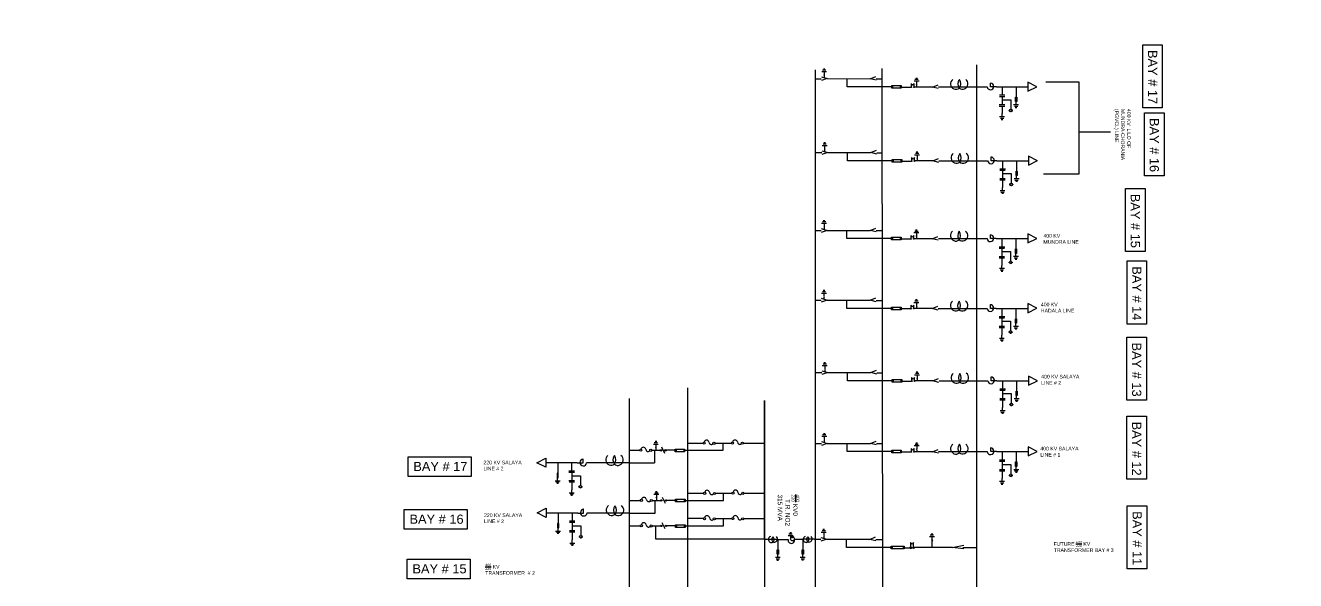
# Model space of a CAD drawing. Header units: millimetres. Extents: x -202167124728 to 271770318960, y -93929711922 to 253569468055.
# Drawn here: x 44946916 to 65711467, y 82431763 to 91517673 of the extents above; entities that cross this region are included whole.
import ezdxf
from ezdxf.enums import TextEntityAlignment as Align

# ---------------------------------------------------------------- set-up
doc = ezdxf.new("R2010")
doc.units = ezdxf.units.MM
doc.layers.add('SYMS', color=7, linetype='Continuous')
doc.styles.get("Standard").update_dxf_attribs({"font": 'arial.ttf'})
doc.styles.add('WD', font='romans.shx')

# ---------------------------------------------------------------- blocks, each defined once
blk = doc.blocks.new('VGND2')
for p, q in [((0, -0.125), (0, 0)), ((0.09375, -0.125), (-0.09375, -0.125)), ((-0.0625, -0.171875), (0.0625, -0.171875)), ((-0.03125, -0.21875), (0.03125, -0.21875))]:
    blk.add_line(p, q)
at = {"style": 'WD', "flags": 1}
for tag in ['ASSYCODE', 'X2TERM01', 'CAT', 'FAMILY', 'MFG']:
    blk.add_attdef(tag, (0, 0), '', height=0.01, dxfattribs=at)
at = {"style": 'WD', "width": 0.8}
for tag, p in [('INST', (0.15625, 0.125)), ('LOC', (0.15625, -0.03125)), ('TAG1', (0.15625, -0.1875)), ('DESC1', (0.15625, -0.34375)), ('DESC2', (0.15625, -0.5))]:
    blk.add_attdef(tag, text='', height=0.125, dxfattribs=at).set_placement(p, align=Align.MIDDLE_LEFT)

msp = doc.modelspace()

# ---------------------------------------------------------------- linework, layer by layer
for p, q in [((57856721, 90787961), (57856721, 68154603)), ((58948496, 90814403), (58969310, 68110375)), ((60493359, 90872090), (60493359, 68163448)), ((57856454, 90644886), (57957257, 90644886)), ((58054151, 90646676), (57959498, 90613757)), ((57960021, 90676460), (58054151, 90646676)), ((58004607, 90704485), (58009614, 90696923)), ((58004716, 90696674), (58004689, 90662383)), ((58054255, 90646768), (58759253, 90645017)), ((58379368, 90510939), (58379368, 90643257)), ((58759253, 90644527), (58851670, 90683282)), ((58855056, 90620668), (58759253, 90644527)), ((58856742, 90643564), (58947835, 90643564)), ((59249854, 90533886), (59249854, 90491226)), ((59425437, 90563880), (59425437, 90511684)), ((59450673, 90536901), (59425489, 90563742)), ((59473548, 90563742), (59450673, 90536901)), ((59473806, 90513959), (59473806, 90564223)), ((59515248, 90551029), (59520255, 90543466)), ((59515356, 90543217), (59515330, 90508927)), ((59774068, 90508138), (59866485, 90546893)), ((60725778, 90511949), (60725778, 90574553)), ((61336184, 90589825), (61336184, 90439949)), ((61483454, 90513232), (61336402, 90589293)), ((61629002, 90595641), (62167824, 90595641)), ((62167824, 90595641), (62167824, 89080344)), ((59108850, 90510939), (58379368, 90510939)), ((59123352, 90533359), (59123352, 90491226)), ((59263833, 90507455), (59422445, 90507455)), ((59774966, 90508523), (59479202, 90508523)), ((59869871, 90484279), (59774068, 90508138)), ((59873649, 90511539), (59971534, 90511539)), ((59972605, 90512360), (60669086, 90512360)), ((60820310, 90511949), (60725778, 90511949)), ((60820310, 90511949), (61336058, 90511949)), ((60868811, 90378804), (60958614, 90378804)), ((60868811, 90355648), (60957166, 90355648)), ((60912264, 90355648), (60912264, 90222497)), ((60913712, 90511955), (60913712, 90378804)), ((61141247, 90513113), (61141247, 90341122)), ((61142479, 90327761), (61142479, 90277601)), ((61336184, 90439949), (61483738, 90513449)), ((60867362, 90221050), (60957166, 90221050)), ((60867362, 90197893), (60955717, 90197893)), ((60911626, 90301164), (61054800, 90301164)), ((60912264, 90197894), (60912264, 90073618)), ((61054800, 90301164), (61054800, 90144764)), ((61142540, 90277559), (61135550, 90283939)), ((61142540, 90277559), (61148774, 90283576)), ((62167656, 89778170), (62686535, 89778170)), ((57864558, 89435322), (57965362, 89435322)), ((58062256, 89437113), (57967603, 89404193)), ((57968126, 89466897), (58062256, 89437113)), ((58012712, 89494921), (58017719, 89487359)), ((58012820, 89487110), (58012794, 89452819)), ((58062359, 89437205), (58767357, 89435453)), ((58387472, 89301376), (58387472, 89433694)), ((59116955, 89301376), (58387472, 89301376)), ((58767357, 89434963), (58859774, 89473718)), ((58863161, 89411104), (58767357, 89434963)), ((58864847, 89434000), (58955940, 89434000)), ((59131457, 89323796), (59131457, 89281662)), ((59257958, 89324322), (59257958, 89281662)), ((59271937, 89297891), (59430549, 89297891)), ((59433542, 89354316), (59433542, 89302120)), ((59458778, 89327337), (59433594, 89354178)), ((59481653, 89354178), (59458778, 89327337)), ((59481911, 89304396), (59481911, 89354659)), ((59783071, 89298959), (59487307, 89298959)), ((59523352, 89341465), (59528359, 89333903)), ((59523461, 89333654), (59523435, 89299363)), ((59782173, 89298574), (59874590, 89337329)), ((59877976, 89274715), (59782173, 89298574)), ((59881753, 89301976), (59979638, 89301976)), ((59980710, 89302796), (60677191, 89302796)), ((60733883, 89302385), (60733883, 89364990)), ((60828414, 89302385), (60733883, 89302385)), ((60828414, 89302385), (61344163, 89302385)), ((60921817, 89302391), (60921817, 89169240)), ((61149352, 89303549), (61149352, 89131558)), ((61344289, 89380261), (61344289, 89230385)), ((61344289, 89230385), (61491843, 89303885)), ((61491559, 89303669), (61344507, 89379729)), ((60876915, 89169240), (60966719, 89169240)), ((60876915, 89146084), (60965270, 89146084)), ((60919730, 89091600), (61062905, 89091600)), ((60920369, 89146084), (60920369, 89012934)), ((61062905, 89091600), (61062905, 88935200)), ((61150584, 89118198), (61150584, 89068037)), ((62167824, 89080344), (61589114, 89080344)), ((60875467, 89011486), (60965270, 89011486)), ((60875467, 88988330), (60963822, 88988330)), ((60920369, 88988330), (60920369, 88864054)), ((61150644, 89067996), (61143655, 89074375)), ((61150644, 89067996), (61156879, 89074013)), ((57854109, 88161869), (57954913, 88161869)), ((58051806, 88163659), (57957153, 88130740)), ((57957676, 88193443), (58051806, 88163659)), ((58002262, 88221468), (58007269, 88213906)), ((58002371, 88213657), (58002344, 88179366)), ((58051910, 88163751), (58756908, 88162000)), ((58377023, 88027922), (58377023, 88160240)), ((58756908, 88161510), (58849325, 88200265)), ((58852711, 88137651), (58756908, 88161510)), ((58854397, 88160547), (58945490, 88160547)), ((59121008, 88050342), (59121008, 88008209)), ((59247509, 88050869), (59247509, 88008209)), ((59423092, 88080863), (59423092, 88028667)), ((59448328, 88053884), (59423144, 88080725)), ((59471203, 88080725), (59448328, 88053884)), ((59471461, 88030942), (59471461, 88081206)), ((59512903, 88068012), (59517910, 88060450)), ((59513011, 88060200), (59512985, 88025910)), ((59771723, 88025121), (59864140, 88063876)), ((60723433, 88028932), (60723433, 88091536)), ((61333839, 88106808), (61333839, 87956932)), ((61481110, 88030216), (61334057, 88106276)), ((59106506, 88027922), (58377023, 88027922)), ((59261488, 88024438), (59420100, 88024438)), ((59772621, 88025506), (59476857, 88025506)), ((59867526, 88001262), (59771723, 88025121)), ((59871304, 88028522), (59969189, 88028522)), ((59970260, 88029343), (60666741, 88029343)), ((60817965, 88028932), (60723433, 88028932)), ((60817965, 88028932), (61333713, 88028932)), ((60866466, 87895787), (60956269, 87895787)), ((60866466, 87872631), (60954821, 87872631)), ((60909919, 87872631), (60909919, 87739481)), ((60911367, 88028938), (60911367, 87895787)), ((61138903, 88030096), (61138903, 87858105)), ((61140134, 87844744), (61140134, 87794584)), ((61333839, 87956932), (61481393, 88030432)), ((60865017, 87738033), (60954821, 87738033)), ((60865017, 87714876), (60953372, 87714876)), ((60909281, 87818147), (61052455, 87818147)), ((60909919, 87714877), (60909919, 87590601)), ((61052455, 87818147), (61052455, 87661747)), ((61140195, 87794542), (61133205, 87800922)), ((61140195, 87794542), (61146429, 87800559)), ((57853560, 87019511), (57954364, 87019511)), ((58051257, 87021302), (57956604, 86988382)), ((57957127, 87051086), (58051257, 87021302)), ((58001713, 87079110), (58006720, 87071548)), ((58001822, 87071299), (58001796, 87037008)), ((58051361, 87021394), (58756359, 87019642)), ((58376474, 86885565), (58376474, 87017883)), ((58756359, 87019152), (58848776, 87057907)), ((58852162, 86995293), (58756359, 87019152)), ((58853849, 87018189), (58944941, 87018189)), ((59105957, 86885565), (58376474, 86885565)), ((59120459, 86907985), (59120459, 86865851)), ((59246960, 86908511), (59246960, 86865851)), ((59260939, 86882080), (59419551, 86882080)), ((59422544, 86938505), (59422544, 86886309)), ((59447779, 86911526), (59422596, 86938367)), ((59470655, 86938367), (59447779, 86911526)), ((59470913, 86888585), (59470913, 86938848)), ((59772072, 86883148), (59476309, 86883148)), ((59512354, 86925654), (59517361, 86918092)), ((59512463, 86917843), (59512436, 86883552)), ((59771174, 86882763), (59863591, 86921518)), ((59866978, 86858904), (59771174, 86882763)), ((59870755, 86886165), (59968640, 86886165)), ((59969712, 86886985), (60666192, 86886985)), ((60722885, 86886574), (60722885, 86949179)), ((60817416, 86886574), (60722885, 86886574)), ((60817416, 86886574), (61333165, 86886574)), ((60910819, 86886580), (60910819, 86753429)), ((61138354, 86887738), (61138354, 86715747)), ((61333291, 86964450), (61333291, 86814574)), ((61333291, 86814574), (61480844, 86888074)), ((61480561, 86887858), (61333509, 86963918)), ((60864469, 86595675), (60954272, 86595675)), ((60865917, 86753429), (60955721, 86753429)), ((60865917, 86730273), (60954272, 86730273)), ((60908732, 86675789), (61051906, 86675789)), ((60909371, 86730273), (60909371, 86597123)), ((61051906, 86675789), (61051906, 86519389)), ((61139646, 86652185), (61132657, 86658564)), ((61139586, 86702387), (61139586, 86652226)), ((61139646, 86652185), (61145880, 86658202)), ((60864469, 86572519), (60952823, 86572519)), ((60909371, 86572519), (60909371, 86448243)), ((57865383, 85835097), (57966187, 85835097)), ((58063081, 85836887), (57968428, 85803968)), ((57968951, 85866671), (58063081, 85836887)), ((58013537, 85894696), (58018544, 85887134)), ((58013645, 85886884), (58013619, 85852594)), ((58063184, 85836979), (58768182, 85835228)), ((58388297, 85701150), (58388297, 85833468)), ((58768182, 85834738), (58860600, 85873493)), ((58863986, 85810879), (58768182, 85834738)), ((58865672, 85833775), (58956765, 85833775)), ((60734708, 85702160), (60734708, 85764764)), ((61345114, 85780036), (61345114, 85630160)), ((61492384, 85703443), (61345332, 85779504)), ((55770526, 85585384), (55770526, 68041071)), ((59117780, 85701150), (58388297, 85701150)), ((59132282, 85723570), (59132282, 85681437)), ((59258783, 85724097), (59258783, 85681437)), ((59272762, 85697666), (59431374, 85697666)), ((59434367, 85754090), (59434367, 85701895)), ((59459603, 85727112), (59434419, 85753953)), ((59482478, 85753953), (59459603, 85727112)), ((59482736, 85704170), (59482736, 85754434)), ((59783896, 85698733), (59488132, 85698733)), ((59524177, 85741240), (59529184, 85733677)), ((59524286, 85733428), (59524260, 85699138)), ((59782998, 85698349), (59875415, 85737104)), ((59878801, 85674490), (59782998, 85698349)), ((59882579, 85701750), (59980464, 85701750)), ((59981535, 85702571), (60678016, 85702571)), ((60829240, 85702160), (60734708, 85702160)), ((60829240, 85702160), (61344988, 85702160)), ((60877741, 85569015), (60967544, 85569015)), ((60922642, 85702166), (60922642, 85569015)), ((61150177, 85703324), (61150177, 85531333)), ((61345114, 85630160), (61492668, 85703659)), ((54818826, 85413903), (54818826, 68001647)), ((57030525, 83107760), (57030525, 85380128)), ((57030525, 85380128), (57030525, 68210810)), ((60876292, 85411261), (60966095, 85411261)), ((60876292, 85388104), (60964647, 85388104)), ((60877741, 85545859), (60966095, 85545859)), ((60920555, 85491375), (61063730, 85491375)), ((60921194, 85545859), (60921194, 85412708)), ((60921194, 85388104), (60921194, 85263828)), ((61063730, 85491375), (61063730, 85334975)), ((61151469, 85467770), (61144480, 85474150)), ((61151409, 85517972), (61151409, 85467812)), ((61151469, 85467770), (61157704, 85473787)), ((58006229, 84735834), (58011236, 84728272)), ((58006338, 84728022), (58006312, 84693732)), ((54818519, 84564664), (54990923, 84564664)), ((55187348, 84564895), (55323273, 84564895)), ((55229985, 84565902), (55229985, 84358135)), ((55253142, 84606402), (55258149, 84598840)), ((55253250, 84598591), (55253224, 84564300)), ((55346420, 84618944), (55395350, 84518109)), ((55568058, 84564463), (55419813, 84564463)), ((55583192, 84581748), (55583192, 84539614)), ((55709693, 84582274), (55709693, 84539614)), ((55725672, 84564963), (56352514, 84564963)), ((56024268, 84677819), (55770574, 84677819)), ((56218678, 84681740), (56354603, 84681740)), ((56286529, 84682172), (56290198, 84682172)), ((56352277, 84682023), (56488202, 84682023)), ((56352514, 84564963), (56352514, 84682172)), ((56684627, 84682254), (57030578, 84682254)), ((57858076, 84676235), (57958880, 84676235)), ((58055773, 84678025), (57961121, 84645106)), ((57961643, 84707809), (58055773, 84678025)), ((58055877, 84678117), (58760875, 84676366)), ((58380990, 84542288), (58380990, 84674606)), ((59110473, 84542288), (58380990, 84542288)), ((58760875, 84675876), (58853292, 84714631)), ((58856679, 84652017), (58760875, 84675876)), ((58858365, 84674913), (58949458, 84674913)), ((59124975, 84564708), (59124975, 84522575)), ((59251476, 84565235), (59251476, 84522575)), ((59265455, 84538804), (59424067, 84538804)), ((59427060, 84595228), (59427060, 84543033)), ((59452295, 84568250), (59427112, 84595091)), ((59475171, 84595091), (59452295, 84568250)), ((59475429, 84545308), (59475429, 84595572)), ((59776589, 84539871), (59480825, 84539871)), ((59516870, 84582378), (59521877, 84574815)), ((59516979, 84574566), (59516952, 84540276)), ((59775691, 84539487), (59868108, 84578242)), ((59871494, 84515628), (59775691, 84539487)), ((59875271, 84542888), (59973156, 84542888)), ((59974228, 84543709), (60670708, 84543709)), ((60727401, 84543298), (60727401, 84605902)), ((60821932, 84543298), (60727401, 84543298)), ((60821932, 84543298), (61337681, 84543298)), ((60915335, 84543304), (60915335, 84410153)), ((61142870, 84544462), (61142870, 84372471)), ((61337807, 84621174), (61337807, 84471298)), ((61337807, 84471298), (61485360, 84544797)), ((61485077, 84544581), (61338025, 84620642)), ((53453546, 84286067), (53305992, 84359566)), ((53306276, 84359350), (53453328, 84435411)), ((53453546, 84435942), (53453546, 84286067)), ((53969421, 84358066), (53453672, 84358066)), ((53648483, 84359230), (53648483, 84187240)), ((53876018, 84358072), (53876018, 84224922)), ((53969421, 84358066), (54063952, 84358066)), ((54063952, 84358066), (54063952, 84420671)), ((54817125, 84358478), (54120645, 84358478)), ((54816649, 84358448), (55232829, 84358448)), ((60870433, 84410153), (60960237, 84410153)), ((60870433, 84386997), (60958788, 84386997)), ((60913248, 84332513), (61056422, 84332513)), ((60913887, 84386997), (60913887, 84253846)), ((61056422, 84332513), (61056422, 84176113)), ((61144162, 84308908), (61137173, 84315288)), ((61144102, 84359110), (61144102, 84308950)), ((61144162, 84308908), (61150396, 84314925)), ((53647191, 84123677), (53640957, 84129694)), ((53647191, 84123677), (53654180, 84130057)), ((53647251, 84173879), (53647251, 84123718)), ((53920920, 84224922), (53831116, 84224922)), ((53920920, 84201765), (53832565, 84201765)), ((53875896, 84147282), (54019071, 84147282)), ((53877466, 84201766), (53877466, 84068615)), ((54019071, 84147282), (54019071, 83990882)), ((60868985, 84252399), (60958788, 84252399)), ((60868985, 84229242), (60957340, 84229242)), ((60913887, 84229242), (60913887, 84104966)), ((53922368, 84067167), (53832565, 84067167)), ((53922368, 84044011), (53834013, 84044011)), ((53877466, 84044011), (53877466, 83919735)), ((54827042, 83744397), (54999446, 83744397)), ((55195871, 83744627), (55331796, 83744627)), ((55238508, 83745634), (55238508, 83537867)), ((55261665, 83786134), (55266672, 83778572)), ((55261773, 83778323), (55261747, 83744032)), ((55354943, 83798676), (55403873, 83697841)), ((55576581, 83744195), (55428336, 83744195)), ((55591715, 83761480), (55591715, 83719346)), ((55718216, 83762007), (55718216, 83719346)), ((55734195, 83744695), (56361037, 83744695)), ((56032532, 83859284), (55770526, 83859284)), ((56227201, 83861472), (56363126, 83861472)), ((56295052, 83861904), (56298721, 83861904)), ((56360800, 83861755), (56496725, 83861755)), ((56361037, 83744695), (56361037, 83861904)), ((56693150, 83861986), (57039101, 83861986)), ((53462069, 83465799), (53314515, 83539298)), ((53314799, 83539082), (53461851, 83615143)), ((53462069, 83615675), (53462069, 83465799)), ((53977944, 83537798), (53462195, 83537798)), ((53657006, 83538962), (53657006, 83366972)), ((53884541, 83537805), (53884541, 83404654)), ((53977944, 83537798), (54072475, 83537798)), ((54072475, 83537798), (54072475, 83600403)), ((54825648, 83538210), (54129168, 83538210)), ((54825172, 83538180), (55241352, 83538180)), ((53655714, 83303409), (53649480, 83309426)), ((53655714, 83303409), (53662703, 83309789)), ((53655774, 83353611), (53655774, 83303451)), ((53929443, 83404654), (53839639, 83404654)), ((53929443, 83381498), (53841088, 83381498)), ((53884419, 83327014), (54027594, 83327014)), ((53885989, 83381498), (53885989, 83248347)), ((54027594, 83327014), (54027594, 83170614)), ((54817285, 83328511), (54997463, 83328511)), ((55193887, 83328742), (55329812, 83328742)), ((55254470, 83107494), (55254470, 83328691)), ((55352959, 83382790), (55401889, 83281956)), ((55574597, 83328309), (55426353, 83328309)), ((55589732, 83345594), (55589732, 83303461)), ((55716233, 83346121), (55716233, 83303461)), ((55732212, 83328810), (56359053, 83328810)), ((56030715, 83446990), (55772264, 83446990)), ((56225217, 83445586), (56361143, 83445586)), ((56293068, 83446019), (56296737, 83446019)), ((56358816, 83445869), (56494742, 83445869)), ((56359053, 83328810), (56359053, 83446019)), ((56691166, 83446100), (57037117, 83446100)), ((53930891, 83246900), (53841088, 83246900)), ((53930891, 83223743), (53842536, 83223743)), ((53885989, 83223743), (53885989, 83099467)), ((57030213, 83107494), (55254470, 83107494)), ((57246883, 83106473), (57028862, 83106473)), ((57245797, 83106262), (57245797, 82934272)), ((57245839, 83104923), (57414500, 83104923)), ((57516917, 83109032), (57653838, 83109032)), ((57858974, 83108167), (57652627, 83109001)), ((57653906, 83109001), (57653906, 82936058)), ((57849022, 83107551), (57949826, 83107551)), ((58046719, 83109342), (57952066, 83076422)), ((57952589, 83139126), (58046719, 83109342)), ((57997175, 83167150), (58002182, 83159588)), ((57997284, 83159339), (57997258, 83125048)), ((58046823, 83109433), (58751821, 83107682)), ((58371936, 82973604), (58371936, 83105922)), ((58751821, 83107192), (58844238, 83145947)), ((58847624, 83083333), (58751821, 83107192)), ((58849310, 83106229), (58957370, 83106229)), ((59765248, 83092236), (59781273, 83083978)), ((59765437, 83085916), (59765410, 82972608)), ((57247029, 82920911), (57247029, 82870751)), ((57655138, 82922697), (57655138, 82872536)), ((59101419, 82973604), (58371936, 82973604)), ((59115921, 82996025), (59115921, 82953891)), ((59296812, 82995689), (59296812, 82953029)), ((59311940, 82969523), (59406297, 82969582)), ((59442845, 83029643), (59417661, 83056484)), ((59418006, 83057200), (59417991, 82983682)), ((59465039, 83055776), (59442164, 83028935)), ((59466232, 82983534), (59465863, 83055552)), ((60104748, 82971655), (59478815, 82971655)), ((60099087, 82974074), (60288770, 83012829)), ((60287151, 82950215), (60099337, 82974074)), ((60274050, 82974205), (60496183, 82974205))]:
    msp.add_line(p, q)
for points in [[(63532554, 91201070), (63532554, 90170012), (63212717, 90170012), (63212717, 91201070)], [(59108204, 90533971), (59264333, 90533971), (59264333, 90490935), (59108204, 90490935)], [(61133452, 90341830), (61151872, 90341830), (61151872, 90269637), (61133452, 90269637)], [(63560536, 90088166), (63560536, 89057107), (63240700, 89057107), (63240700, 90088166)], [(59116309, 89324407), (59272438, 89324407), (59272438, 89281372), (59116309, 89281372)], [(61141557, 89132266), (61159977, 89132266), (61159977, 89060073), (61141557, 89060073)], [(63250053, 88847690), (63250053, 87816631), (62930217, 87816631), (62930217, 88847690)], [(59105859, 88050954), (59261988, 88050954), (59261988, 88007919), (59105859, 88007919)], [(61131107, 87858813), (61149527, 87858813), (61149527, 87786620), (61131107, 87786620)], [(63275296, 87662095), (63275296, 86631037), (62955460, 86631037), (62955460, 87662095)], [(59105310, 86908596), (59261439, 86908596), (59261439, 86865561), (59105310, 86865561)], [(61130559, 86716456), (61148978, 86716456), (61148978, 86644262), (61130559, 86644262)], [(63272288, 86413662), (63272288, 85382603), (62952452, 85382603), (62952452, 86413662)], [(59117134, 85724182), (59273263, 85724182), (59273263, 85681146), (59117134, 85681146)], [(61142382, 85532041), (61160802, 85532041), (61160802, 85459848), (61142382, 85459848)], [(63272288, 85120323), (63272288, 84089265), (62952452, 84089265), (62952452, 85120323)], [(55568044, 84582360), (55724173, 84582360), (55724173, 84539324), (55568044, 84539324)], [(59109826, 84565320), (59265955, 84565320), (59265955, 84522284), (59109826, 84522284)], [(51201586, 84458069), (52232644, 84458069), (52232644, 84138233), (51201586, 84138233)], [(61135075, 84373179), (61153495, 84373179), (61153495, 84300986), (61135075, 84300986)], [(53656278, 84187948), (53637858, 84187948), (53637858, 84115754), (53656278, 84115754)], [(55576567, 83762092), (55732696, 83762092), (55732696, 83719056), (55576567, 83719056)], [(51139143, 83595615), (52170202, 83595615), (52170202, 83275779), (51139143, 83275779)], [(63279007, 83655017), (63279007, 82623958), (62959171, 82623958), (62959171, 83655017)], [(53664801, 83367680), (53646381, 83367680), (53646381, 83295487), (53664801, 83295487)], [(55574583, 83346206), (55730712, 83346206), (55730712, 83303170), (55574583, 83303170)], [(57238002, 82934980), (57256422, 82934980), (57256422, 82862787), (57238002, 82862787)], [(57646111, 82936766), (57664531, 82936766), (57664531, 82864573), (57646111, 82864573)], [(59100772, 82996636), (59311334, 82995877), (59311334, 82952841), (59100772, 82953601)], [(51187532, 82783342), (52218590, 82783342), (52218590, 82463506), (51187532, 82463506)]]:
    msp.add_lwpolyline(points, close=True)
for centre, radius in [((-32519505469, 84081835699), 96597493339), ((-18018376250, -17317669629), 43503387659), ((58004526, 90706875), 2287), ((59515167, 90553419), 2287), ((59427722, 90506917), 5867), ((59473664, 90507984), 5867), ((61034731, 90120840), 5272), ((61055367, 90124487), 20872), ((61074545, 90120659), 5272), ((61056001, 90105581), 5272), ((59435827, 89297353), 5867), ((59481769, 89298420), 5867), ((59523272, 89343855), 2287), ((61042836, 88911277), 5272), ((61063472, 88914923), 20872), ((61064105, 88896017), 5272), ((61082650, 88911095), 5272), ((59512822, 88070402), 2287), ((59425377, 88023900), 5867), ((59471319, 88024967), 5867), ((61032386, 87637823), 5272), ((61053022, 87641470), 20872), ((61053656, 87622564), 5272), ((61072200, 87637642), 5272), ((59424829, 86881542), 5867), ((59470770, 86882609), 5867), ((59512274, 86928044), 2287), ((61031837, 86495466), 5272), ((61052473, 86499112), 20872), ((61053107, 86480207), 5272), ((61071652, 86495284), 5272), ((59436652, 85697127), 5867), ((59482594, 85698195), 5867), ((59524097, 85743630), 2287), ((61043661, 85311051), 5272), ((61064297, 85314697), 20872), ((61064931, 85295792), 5272), ((61083475, 85310870), 5272), ((55008812, 84565719), 17652), ((55169780, 84562778), 17652), ((55253061, 84608792), 2287), ((55334188, 84563951), 12232), ((55410641, 84563951), 12232), ((56042025, 84680914), 17652), ((56202993, 84677972), 17652), ((56506091, 84683078), 17652), ((56667059, 84680136), 17652), ((59429345, 84538266), 5867), ((59475286, 84539333), 5867), ((59516790, 84584768), 2287), ((61036353, 84152189), 5272), ((61056989, 84155835), 20872), ((61057623, 84136930), 5272), ((61076168, 84152008), 5272), ((53999002, 83966958), 5272), ((54019638, 83970604), 20872), ((54020272, 83951699), 5272), ((54038816, 83966777), 5272), ((55017335, 83745451), 17652), ((55178303, 83742510), 17652), ((55261584, 83788525), 2287), ((55342711, 83743683), 12232), ((55419164, 83743683), 12232), ((56050548, 83860646), 17652), ((56211516, 83857704), 17652), ((56514614, 83862810), 17652), ((56675582, 83859868), 17652), ((55015351, 83329566), 17652), ((55176319, 83326624), 17652), ((55340727, 83327797), 12232), ((55417180, 83327797), 12232), ((56048564, 83444760), 17652), ((56209532, 83441819), 17652), ((56512630, 83446924), 17652), ((56673598, 83443983), 17652), ((54007525, 83146690), 5272), ((54028161, 83150336), 20872), ((54028795, 83131431), 5272), ((54047339, 83146509), 5272), ((57485892, 83113196), 31017), ((57487547, 83146280), 15508), ((59765248, 83096117), 3881), ((59420291, 82969582), 13993), ((59466232, 82970649), 12884)]:
    msp.add_circle(centre, radius)
for centre, radius, start, end in [((60158963, 90560353), 89170, 125.9737034, 308.5026488), ((60309132, 90558192), 119500, 142.4184945, 215.5558092), ((60266816, 90561796), 89170, 231.4973512, 54.0262966), ((60121931, 90561502), 115742, 321.0258362, 36.9484669), ((60723607, 90518021), 54658, 185.1425809, 89.452196), ((60167068, 89350789), 89170, 125.9737034, 308.5026488), ((60317237, 89348628), 119500, 142.4184945, 215.5558092), ((60274921, 89352232), 89170, 231.4973512, 54.0262966), ((60130036, 89351938), 115742, 321.0258362, 36.9484669), ((60731711, 89308457), 54658, 185.1425809, 89.452196), ((60156618, 88077336), 89170, 125.9737034, 308.5026488), ((60306787, 88075175), 119500, 142.4184945, 215.5558092), ((60264471, 88078779), 89170, 231.4973512, 54.0262966), ((60119586, 88078485), 115742, 321.0258362, 36.9484676), ((60721262, 88035004), 54658, 185.1425809, 89.452196), ((60156069, 86934978), 89170, 125.9737034, 308.5026488), ((60306238, 86932817), 119500, 142.4184945, 215.5558092), ((60263922, 86936421), 89170, 231.4973512, 54.0262966), ((60119038, 86936127), 115742, 321.0258362, 36.9484676), ((60720713, 86892646), 54658, 185.1425809, 89.452196), ((60167893, 85750564), 89170, 125.9737034, 308.5026488), ((60318062, 85748403), 119500, 142.4184945, 215.5558092), ((60275746, 85752006), 89170, 231.4973512, 54.0262966), ((60130861, 85751713), 115742, 321.0258362, 36.9484676), ((60732537, 85708232), 54658, 185.1425809, 89.452196), ((56082377, 84689771), 40203, 12.6386131, 167.3613869), ((56546443, 84691936), 40203, 12.6386131, 167.3613869), ((55049164, 84574577), 40203, 12.6386131, 167.3613869), ((55127382, 84583115), 38991, 179.6208253, 313.2598123), ((56160595, 84698310), 38991, 179.6208253, 313.2598123), ((56624661, 84700474), 38991, 179.6208253, 313.2598123), ((60160586, 84591702), 89170, 125.9737034, 308.5026488), ((60310754, 84589541), 119500, 142.4184945, 215.5558092), ((60268438, 84593144), 89170, 231.4973512, 54.0262966), ((60123554, 84592851), 115742, 321.0258362, 36.9484676), ((60725229, 84549370), 54658, 185.1425809, 89.452196), ((54066124, 84364138), 54658, 90.547804, 354.8574191), ((54522915, 84407913), 89170, 125.9737034, 308.5026488), ((54667799, 84407619), 115742, 143.0515324, 218.9741638), ((54630767, 84406470), 89170, 231.4973512, 54.0262966), ((54480599, 84404310), 119500, 324.4441908, 37.5815055), ((56090900, 83869504), 40203, 12.6386131, 167.3613869), ((56554966, 83871668), 40203, 12.6386131, 167.3613869), ((55057687, 83754309), 40203, 12.6386131, 167.3613869), ((55135905, 83762848), 38991, 179.6208253, 313.2598123), ((56169118, 83878042), 38991, 179.6208253, 313.2598123), ((56633184, 83880206), 38991, 179.6208253, 313.2598123), ((54074647, 83543871), 54658, 90.547804, 354.8574191), ((54531438, 83587645), 89170, 125.9737034, 308.5026488), ((54676322, 83587352), 115742, 143.0515324, 218.9741638), ((54639290, 83586203), 89170, 231.4973512, 54.0262966), ((54489122, 83584042), 119500, 324.4441908, 37.5815055), ((56088916, 83453618), 40203, 12.6386131, 167.3613869), ((56552982, 83455782), 40203, 12.6386131, 167.3613869), ((55055703, 83338424), 40203, 12.6386131, 167.3613869), ((55133922, 83346962), 38991, 179.6208253, 313.2598123), ((56167134, 83462156), 38991, 179.6208253, 313.2598123), ((56631201, 83464321), 38991, 179.6208253, 313.2598123), ((57142569, 83105761), 49897, 110.5320533, 302.4789262), ((57210752, 83104355), 60738, 132.8012111, 223.8713809), ((57187024, 83114073), 53026, 244.2408122, 46.7322961), ((57130313, 83105718), 57598, 309.5208839, 47.1517082), ((57467156, 83093104), 52960, 167.1042424, 16.3654517), ((57710899, 83107275), 49897, 110.5320533, 302.4789262), ((57779082, 83105869), 60738, 132.8012111, 223.8713809), ((57755354, 83115587), 53026, 244.2408122, 46.7322961), ((57698643, 83107233), 57598, 309.5208839, 47.1517082)]:
    msp.add_arc(centre, radius, start, end)

# ---------------------------------------------------------------- block references
at = {"layer": 'SYMS', "xscale": 430856.8207620597, "yscale": 430856.8207620597, "zscale": 430856.8207620597, "rotation": 180}
for p in [(58004700, 90709464), (59515341, 90556008), (58012805, 89499900), (59523445, 89346444), (58002355, 88226447), (59512996, 88072991), (58001807, 87084089), (59512447, 86930633), (58013630, 85899675), (59524271, 85746219), (58006323, 84740813), (55253235, 84611381), (59516963, 84587357), (55261758, 83791114), (57997269, 83172129), (57455306, 83118189), (59765635, 83099965)]:
    msp.add_blockref('VGND2', p, dxfattribs=at)
at = {"layer": 'SYMS', "yscale": 430856.8207620597, "zscale": 430856.8207620597}
for p, xscale in [((61142535, 90269911), 430856.8207620597), ((60912311, 90073862), 430856.8207620597), ((61150640, 89060347), 430856.8207620597), ((60920416, 88864299), 430856.8207620597), ((61140190, 87786894), 430856.8207620597), ((60909966, 87590845), 430856.8207620597), ((61139642, 86644536), 430856.8207620597), ((60909417, 86448488), 430856.8207620597), ((61151465, 85460122), 430856.8207620597), ((60921241, 85264073), 430856.8207620597), ((53647195, 84116029), -430856.8207620597), ((60913933, 84105211), 430856.8207620597), ((61144158, 84301260), 430856.8207620597), ((53877420, 83919980), -430856.8207620597), ((53655718, 83295761), -430856.8207620597), ((53885943, 83099712), -430856.8207620597), ((57247085, 82863061), 430856.8207620597), ((57655194, 82864847), 430856.8207620597)]:
    msp.add_blockref('VGND2', p, dxfattribs=dict(at, xscale=xscale))

# ---------------------------------------------------------------- texts
at = {"char_height": 150000, "attachment_point": 1, "rotation": 270}
for s, insert in [('BAY # 17', (63449452, 91114727)), ('BAY # 16', (63477435, 90001823)), ('BAY # 15', (63166952, 88761347)), ('BAY # 14', (63192195, 87575753)), ('BAY # 13', (63189187, 86327319)), ('BAY # 12', (63189187, 85033980)), ('BAY # 11', (63195906, 83568674))]:
    msp.add_mtext(s, dxfattribs=dict(at, insert=insert))
at = {"attachment_point": 1, "rotation": 270}
for s, width, insert, char_height in [('400 KV  LILO OF \\PMUNDRA-CHORANIA \\P(PGVCL) LINE', 1962188.45, (63017772, 90150761), 60000), ('\\A1;{\\H0.7x;\\S400/220;} KV0 \\P\\pxi-3,l4,t4;T.R.^INO2\\P\\pi0,l0,tz;315 MVA ', 521495.4, (57597406, 83840306), 75000)]:
    msp.add_mtext_dynamic_manual_height_columns(s, width=width, gutter_width=12.5, heights=[0], dxfattribs=dict(at, insert=insert, char_height=char_height))
at = {"char_height": 60000, "attachment_point": 1}
for s, width, insert in [('400 KV \\PMUNDRA LINE', 1505072.41, (61588802, 88104098)), ('400 KV \\PHADALA LINE', 1505072.41, (61547375, 86980175)), ('400 KV SALAYA \\PLINE # 2', 1505072.41, (61552554, 85799547)), ('400 KV SALAYA \\PLINE # 1', 1505072.41, (61538890, 84622029)), ('\\A1; 220 KV SALAYA\\P LINE # 2', 2644359.22, (52412039, 84394935)), ('\\A1; 220 KV SALAYA\\P LINE # 2', 2644359.22, (52420834, 83532955)), ('\\A1;FUTURE {\\H0.7x;\\S400/220;} KV \\PTRANSFORMER BAY # 3', 2644359.22, (61757664, 83081823)), ('\\A1; {\\H0.7x;\\S400/220;} KV \\P TRANSFORMER  # 2', 2644359.22, (52441878, 82708218))]:
    msp.add_mtext_dynamic_manual_height_columns(s, width=width, gutter_width=12.5, heights=[0], dxfattribs=dict(at, insert=insert))
at = {"char_height": 150000, "attachment_point": 1}
for s, insert in [('BAY # 17', (51287928, 84374968)), ('BAY # 16', (51225486, 83512514)), ('BAY # 15', (51273874, 82700241))]:
    msp.add_mtext(s, dxfattribs=dict(at, insert=insert))

doc.saveas('drawing.dxf')
